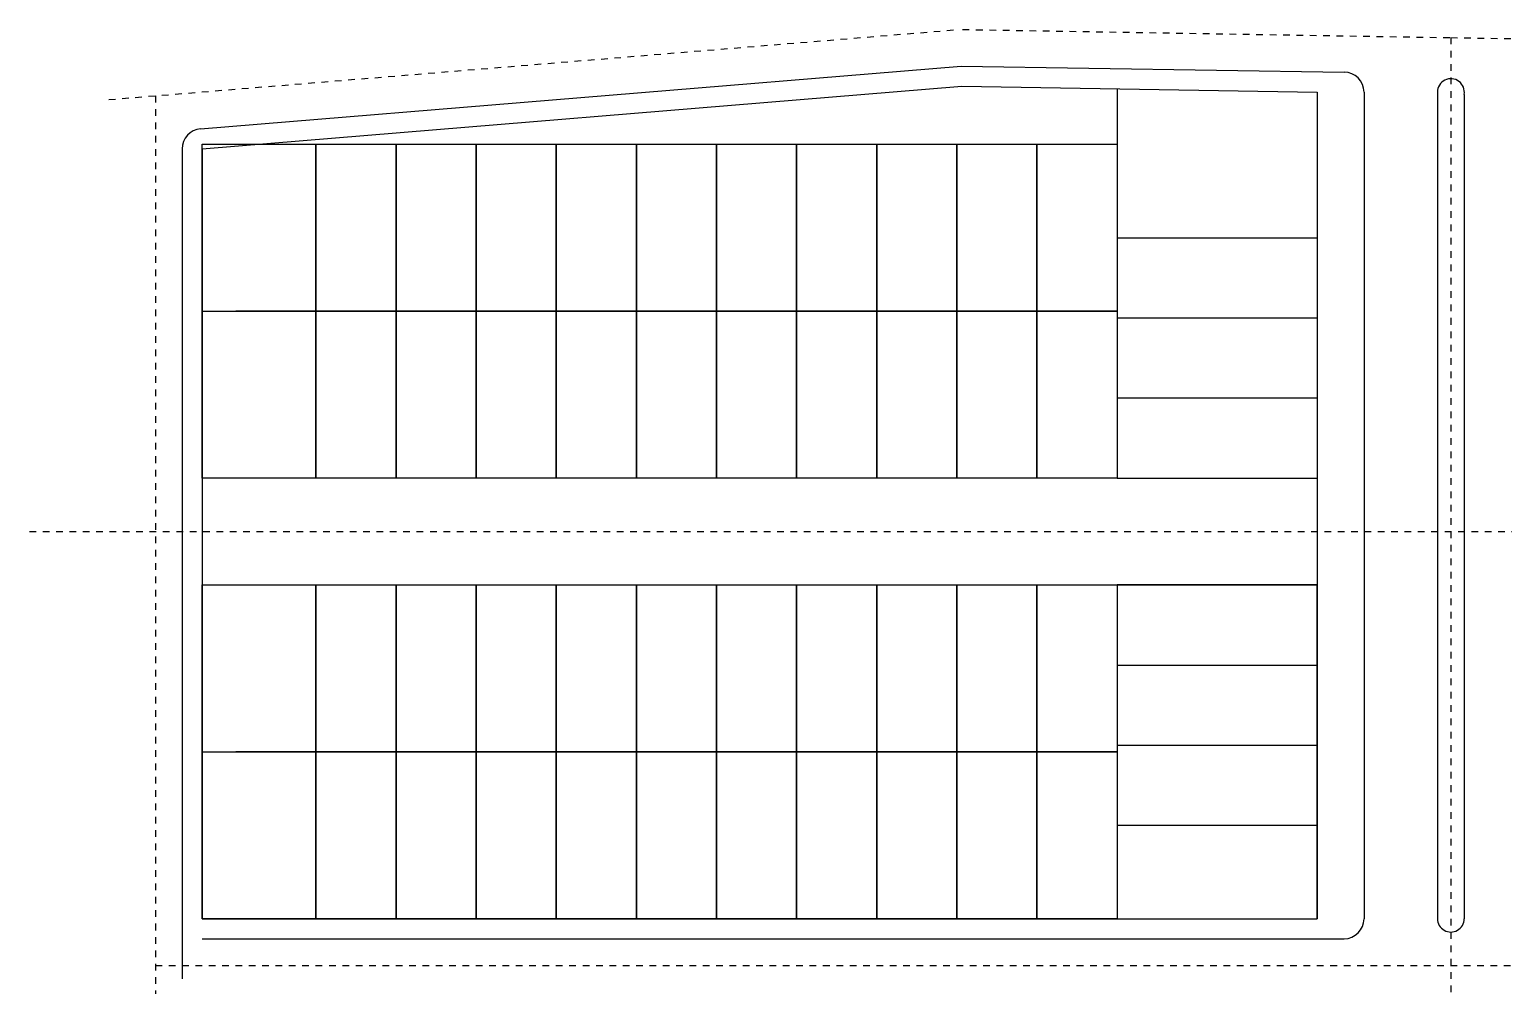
# Model space of a CAD drawing. Header units: millimetres. Extents: x 409504 to 410674, y 7402686 to 14806894.
# Drawn here: x 409686.1 to 409906.9, y 7402931.1 to 7403074.3 of the extents above; entities that cross this region are included whole.
import ezdxf

# ---------------------------------------------------------------- set-up
doc = ezdxf.new("R2010")
doc.units = ezdxf.units.MM
doc.linetypes.add('JIS_02_1.0', pattern=[2, 1, -1])
doc.layers.add('DIVISAS', color=1, linetype='Continuous', lineweight=25)
for name, color, linetype in [('G_meiofio', 8, 'Continuous'), ('G_quadra', 4, 'Continuous'), ('G_txareasdatas', 1, 'Continuous')]:
    doc.layers.add(name, color=color, linetype=linetype)

msp = doc.modelspace()

# ---------------------------------------------------------------- linework, layer by layer
at = {"layer": 'DIVISAS'}
for p, q in [((409849.01, 7403065.38), (409849.01, 7403007.07)), ((409849.01, 7403043.07), (409879.01, 7403043.07)), ((409849.01, 7403031.07), (409879.01, 7403031.07)), ((409849.01, 7403019.07), (409879.01, 7403019.07)), ((409849.01, 7403007.07), (409879.01, 7403007.07)), ((409849.01, 7402991.07), (409879.01, 7402991.07)), ((409849.01, 7402991.07), (409849.01, 7402941.07)), ((409849.01, 7402979.07), (409879.01, 7402979.07)), ((409849.01, 7402967.07), (409879.01, 7402967.07)), ((409849.01, 7402955.07), (409879.01, 7402955.07))]:
    msp.add_line(p, q, dxfattribs=at)
at = {"layer": 'G_meiofio', "linetype": 'JIS_02_1.0'}
for p, q in [((409697.96, 7403063.76), (409825.04, 7403074.24)), ((409825.88, 7403074.26), (409899.01, 7403073.05)), ((409899.01, 7403073.05), (409899.01, 7402785.5)), ((409899.01, 7403073.05), (409935.91, 7403072.44)), ((409704.96, 7403064.33), (409704.96, 7402905.75)), ((409704.96, 7402934.07), (410100.01, 7402934.07))]:
    msp.add_line(p, q, dxfattribs=at)
at = {"layer": 'G_meiofio'}
for p, q in [((409711.71, 7403059.37), (409825.64, 7403068.77)), ((409825.64, 7403068.77), (409883.01, 7403067.88)), ((409886.01, 7403064.88), (409886.01, 7402941.07)), ((409897.01, 7403064.88), (409897.01, 7402941.06)), ((409901.01, 7403064.52), (409901.01, 7402941.07)), ((409708.96, 7403056.38), (409708.96, 7402932.07)), ((409711.96, 7402938.07), (409883.01, 7402938.07))]:
    msp.add_line(p, q, dxfattribs=at)
at = {"layer": 'G_meiofio', "linetype": 'JIS_02_1.0'}
msp.add_lwpolyline([(409686.09, 7402999.07), (410127.72, 7402999.07)], dxfattribs=at)
at = {"layer": 'G_meiofio'}
for centre, radius, start, end in [((409883.01, 7403064.88), 3, 360, 90), ((409899.02, 7403064.87), 2.02, 350.0636, 179.5309), ((409711.96, 7403056.38), 3, 94.7128, 180), ((409883.01, 7402941.07), 3, 270, 360), ((409899.01, 7402941.07), 2, 180, 0.0008)]:
    msp.add_arc(centre, radius, start, end, dxfattribs=at)
at = {"layer": 'G_quadra'}
for p, q in [((409711.96, 7403056.38), (409825.74, 7403065.77)), ((409825.74, 7403065.77), (409879.01, 7403064.88)), ((409879.01, 7403064.88), (409879.01, 7402941.07)), ((409711.96, 7403056.38), (409711.96, 7402941.07)), ((409711.96, 7402941.07), (409879.01, 7402941.07))]:
    msp.add_line(p, q, dxfattribs=at)
at = {"layer": 'G_txareasdatas'}
for points in [[(409711.96, 7403032.07), (409711.96, 7403057.07), (409729.01, 7403057.07), (409729.01, 7403032.07), (409717.01, 7403032.07)], [(409729.01, 7403032.07), (409729.01, 7403057.07), (409741.01, 7403057.07), (409741.01, 7403032.07), (409729.01, 7403032.07)], [(409741.01, 7403032.07), (409741.01, 7403057.07), (409753.01, 7403057.07), (409753.01, 7403032.07), (409741.01, 7403032.07)], [(409753.01, 7403032.07), (409753.01, 7403057.07), (409765.01, 7403057.07), (409765.01, 7403032.07), (409753.01, 7403032.07)], [(409765.01, 7403032.07), (409765.01, 7403057.07), (409777.01, 7403057.07), (409777.01, 7403032.07), (409765.01, 7403032.07)], [(409777.01, 7403032.07), (409777.01, 7403057.07), (409789.01, 7403057.07), (409789.01, 7403032.07), (409777.01, 7403032.07)], [(409789.01, 7403032.07), (409789.01, 7403057.07), (409801.01, 7403057.07), (409801.01, 7403032.07), (409789.01, 7403032.07)], [(409801.01, 7403032.07), (409801.01, 7403057.07), (409813.01, 7403057.07), (409813.01, 7403032.07), (409801.01, 7403032.07)], [(409813.01, 7403032.07), (409813.01, 7403057.07), (409825.01, 7403057.07), (409825.01, 7403032.07), (409813.01, 7403032.07)], [(409825.01, 7403032.07), (409825.01, 7403057.07), (409837.01, 7403057.07), (409837.01, 7403032.07), (409825.01, 7403032.07)], [(409837.01, 7403032.07), (409837.01, 7403057.07), (409849.01, 7403057.07), (409849.01, 7403032.07), (409837.01, 7403032.07)], [(409711.96, 7403007.07), (409711.96, 7403032.07), (409729.01, 7403032.07), (409729.01, 7403007.07), (409711.96, 7403007.07)], [(409729.01, 7403007.07), (409729.01, 7403032.07), (409741.01, 7403032.07), (409741.01, 7403007.07), (409729.01, 7403007.07)], [(409741.01, 7403007.07), (409741.01, 7403032.07), (409753.01, 7403032.07), (409753.01, 7403007.07), (409741.01, 7403007.07)], [(409753.01, 7403007.07), (409753.01, 7403032.07), (409765.01, 7403032.07), (409765.01, 7403007.07), (409753.01, 7403007.07)], [(409765.01, 7403007.07), (409765.01, 7403032.07), (409777.01, 7403032.07), (409777.01, 7403007.07), (409765.01, 7403007.07)], [(409777.01, 7403007.07), (409777.01, 7403032.07), (409789.01, 7403032.07), (409789.01, 7403007.07), (409777.01, 7403007.07)], [(409789.01, 7403007.07), (409789.01, 7403032.07), (409801.01, 7403032.07), (409801.01, 7403007.07), (409789.01, 7403007.07)], [(409801.01, 7403007.07), (409801.01, 7403032.07), (409813.01, 7403032.07), (409813.01, 7403007.07), (409801.01, 7403007.07)], [(409813.01, 7403007.07), (409813.01, 7403032.07), (409825.01, 7403032.07), (409825.01, 7403007.07), (409813.01, 7403007.07)], [(409825.01, 7403007.07), (409825.01, 7403032.07), (409837.01, 7403032.07), (409837.01, 7403007.07), (409825.01, 7403007.07)], [(409837.01, 7403007.07), (409837.01, 7403032.07), (409849.01, 7403032.07), (409849.01, 7403007.07), (409837.01, 7403007.07)], [(409711.96, 7402966.07), (409711.96, 7402991.07), (409729.01, 7402991.07), (409729.01, 7402966.07), (409717.01, 7402966.07)], [(409729.01, 7402966.07), (409729.01, 7402991.07), (409741.01, 7402991.07), (409741.01, 7402966.07), (409729.01, 7402966.07)], [(409741.01, 7402966.07), (409741.01, 7402991.07), (409753.01, 7402991.07), (409753.01, 7402966.07), (409741.01, 7402966.07)], [(409753.01, 7402966.07), (409753.01, 7402991.07), (409765.01, 7402991.07), (409765.01, 7402966.07), (409753.01, 7402966.07)], [(409765.01, 7402966.07), (409765.01, 7402991.07), (409777.01, 7402991.07), (409777.01, 7402966.07), (409765.01, 7402966.07)], [(409777.01, 7402966.07), (409777.01, 7402991.07), (409789.01, 7402991.07), (409789.01, 7402966.07), (409777.01, 7402966.07)], [(409789.01, 7402966.07), (409789.01, 7402991.07), (409801.01, 7402991.07), (409801.01, 7402966.07), (409789.01, 7402966.07)], [(409801.01, 7402966.07), (409801.01, 7402991.07), (409813.01, 7402991.07), (409813.01, 7402966.07), (409801.01, 7402966.07)], [(409813.01, 7402966.07), (409813.01, 7402991.07), (409825.01, 7402991.07), (409825.01, 7402966.07), (409813.01, 7402966.07)], [(409825.01, 7402966.07), (409825.01, 7402991.07), (409837.01, 7402991.07), (409837.01, 7402966.07), (409825.01, 7402966.07)], [(409837.01, 7402966.07), (409837.01, 7402991.07), (409849.01, 7402991.07), (409849.01, 7402966.07), (409837.01, 7402966.07)], [(409711.96, 7402941.07), (409711.96, 7402966.07), (409729.01, 7402966.07), (409729.01, 7402941.07), (409711.96, 7402941.07)], [(409729.01, 7402941.07), (409729.01, 7402966.07), (409741.01, 7402966.07), (409741.01, 7402941.07), (409729.01, 7402941.07)], [(409741.01, 7402941.07), (409741.01, 7402966.07), (409753.01, 7402966.07), (409753.01, 7402941.07), (409741.01, 7402941.07)], [(409753.01, 7402941.07), (409753.01, 7402966.07), (409765.01, 7402966.07), (409765.01, 7402941.07), (409753.01, 7402941.07)], [(409765.01, 7402941.07), (409765.01, 7402966.07), (409777.01, 7402966.07), (409777.01, 7402941.07), (409765.01, 7402941.07)], [(409777.01, 7402941.07), (409777.01, 7402966.07), (409789.01, 7402966.07), (409789.01, 7402941.07), (409777.01, 7402941.07)], [(409789.01, 7402941.07), (409789.01, 7402966.07), (409801.01, 7402966.07), (409801.01, 7402941.07), (409789.01, 7402941.07)], [(409801.01, 7402941.07), (409801.01, 7402966.07), (409813.01, 7402966.07), (409813.01, 7402941.07), (409801.01, 7402941.07)], [(409813.01, 7402941.07), (409813.01, 7402966.07), (409825.01, 7402966.07), (409825.01, 7402941.07), (409813.01, 7402941.07)], [(409825.01, 7402941.07), (409825.01, 7402966.07), (409837.01, 7402966.07), (409837.01, 7402941.07), (409825.01, 7402941.07)], [(409837.01, 7402941.07), (409837.01, 7402966.07), (409849.01, 7402966.07), (409849.01, 7402941.07), (409837.01, 7402941.07)]]:
    msp.add_lwpolyline(points, dxfattribs=at)
msp.add_lwpolyline([(409849.01, 7402941.07), (409879.01, 7402941.07), (409879.01, 7402991.07), (409849.01, 7402991.07)], close=True, dxfattribs=at)

doc.saveas('drawing.dxf')
